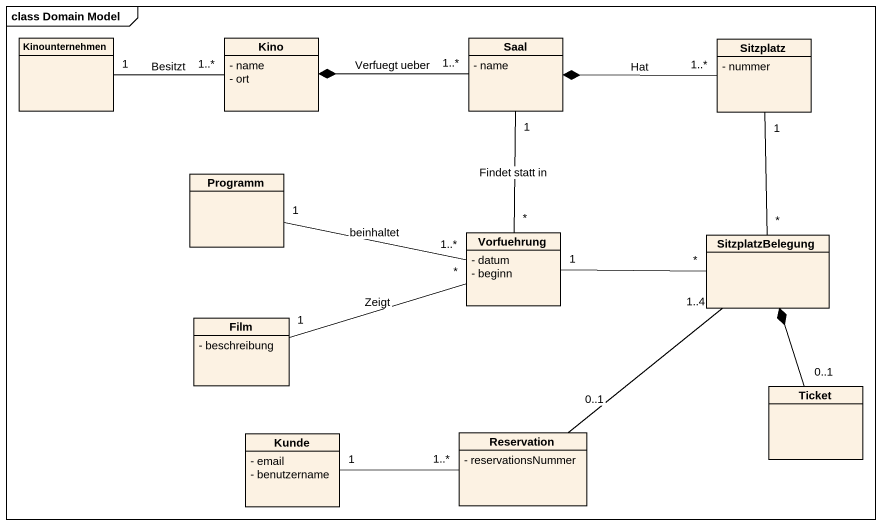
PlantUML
@startuml
mainframe class Domain Model
hide circle
hide empty members
skinparam classAttributeIconSize 0
class Kinounternehmen
class Kino {
  - name
  - ort
}
class Saal {
  - name
}
class Sitzplatz {
  - nummer
}
class Programm
class Vorfuehrung {
  - datum
  - beginn
}
class SitzplatzBelegung
class Film {
  - beschreibung
}
class Ticket
class Kunde {
  - email
  - benutzername
}
class Reservation {
  - reservationsNummer
}
Kinounternehmen "1" -right- "1..*" Kino : Besitzt
Kino *-right- "1..*" Saal : Verfuegt ueber
Saal *-right- "1..*" Sitzplatz : Hat
Programm "1" -right- "1..*" Vorfuehrung : beinhaltet
Vorfuehrung "*" -up- "1" Saal : Findet statt in
SitzplatzBelegung "*" -up- "1" Sitzplatz
SitzplatzBelegung "*" -left- "1" Vorfuehrung
Film "1" -right- "*" Vorfuehrung : Zeigt
Ticket "0..1" -up-* SitzplatzBelegung
Kunde "1" -right- "1..*" Reservation
Reservation "0..1" -up- "1..4" SitzplatzBelegung
@enduml
